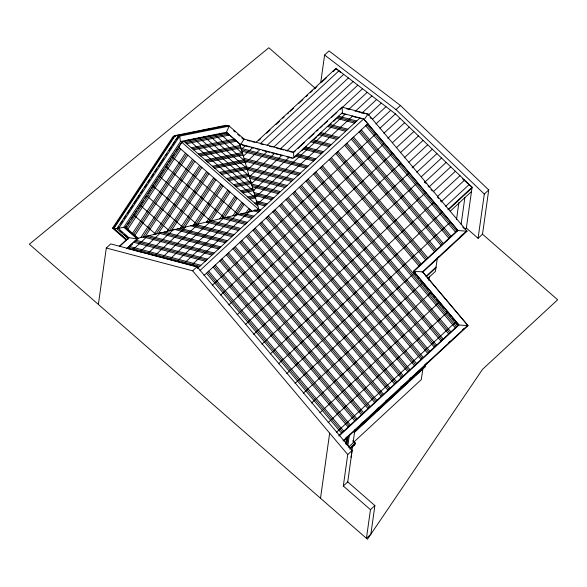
<?xml version="1.0" encoding="UTF-8"?>
<svg xmlns="http://www.w3.org/2000/svg" width="587" height="587" viewBox="0 0 587 587"><rect width="100%" height="100%" fill="white"/><g stroke="black" fill="none" stroke-linecap="round" stroke-linejoin="round"><path stroke-width="0.88" d="M98.374 304.433L106.306 248.015L110.723 243.921L197.063 266.725L352.156 450.456L347.739 481.905L343.322 485.999L370.463 509.677L366.435 538.323L370.852 534.236L374.88 505.583L347.739 481.905M125.464 227.169L138.136 238.227L138.033 238.938L125.361 227.888L125.464 227.169L181.647 142.164L227.176 132.978L239.841 144.035L293.221 158.13L341.803 113.137L363.669 118.919L457.633 230.221L457.53 230.94M227.074 133.697L227.176 132.978M239.745 144.754L239.841 144.035L258.948 209.61L138.136 238.227L127.115 248.426L131.936 249.702M320.693 82.826L324.604 55.009L329.021 50.915L400.429 105.499L488.729 189.953L482.514 234.206L478.089 238.3L466.349 228.057L472.087 187.231L395.411 113.893L335.903 68.4L256.013 142.384M340.665 72.04L340.599 72.502L335.903 68.4L335.801 69.119L333.115 71.607M341.7 113.856L341.803 113.137M320.509 498.253L329.659 433.133M345.758 443.911L346.513 438.562M346 443.126L346.756 437.777M346.227 444.322L347.233 437.19M346.91 444.953L348.054 436.809M347.849 445.775L349.375 434.916M343.322 485.999L347.739 454.551L352.156 450.456M351.033 457.317L352.618 446.01M354.915 429.677L353.044 442.994L348.407 447.294M352.765 440.764L355.326 442.994L355.12 444.425L349.947 449.224M428.87 280.586L429.493 276.147M437.293 258.199L435.437 271.363L427.402 278.803M422.801 369.113L421.334 379.547L353.403 442.451M456.532 219.406L458.909 202.478M461.103 224.395L464.86 197.665M457.743 230.119L413.431 271.15L458.63 324.692L458.528 325.411L455.593 321.933M478.089 238.3L484.312 194.04L488.729 189.953M228.167 126L228.446 125.398L244.177 139.119M118.882 226.325L116.864 228.725L123.806 227.257L180.48 141.511L226.406 132.244L229.216 126.124L228.446 125.398L178.499 135.472L116.864 228.725L127.929 238.381L128.942 237.728L137.123 238.88L126.697 248.543M126.286 240.127L112.543 228.138L173.275 136.25L182.359 134.438M126.755 239.936L113.379 228.262L174.317 136.059L175.484 136.712M126.638 239.606L113.878 228.475L175.308 135.531C178.932 134.672 179.585 136.83 176.063 139.809M120.379 224.058L122.375 221.042M123.872 218.775L125.867 215.759M127.364 213.492L129.36 210.469M130.358 208.965L132.853 205.186M133.851 203.682L136.345 199.903M137.343 198.391L139.339 195.376M140.843 193.094L142.861 190.049M144.365 187.759L146.383 184.714M147.887 182.432L149.905 179.387M151.409 177.105L153.427 174.06M154.931 171.778L156.949 168.733M158.453 166.451L163.993 158.072M165.497 155.79L167.009 153.508M169.019 150.463L171.536 146.655M172.541 145.136L175.058 141.328M125.361 227.888L126.366 226.369M127.372 224.85L129.874 221.057M130.879 219.538L133.388 215.745M134.394 214.226L136.903 210.432M137.901 208.913L143.419 200.563M144.923 198.289L146.933 195.251M147.939 193.732L150.441 189.939M151.446 188.42L153.955 184.626M154.961 183.107L157.47 179.314M158.468 177.795L163.986 169.445M165.49 167.17L167.5 164.133M168.506 162.614L171.008 158.82M172.013 157.301L174.522 153.508M175.528 151.989L178.037 148.195M179.035 146.677L181.544 142.883M126.638 228.196L179.615 148.034M127.812 229.216L180.789 149.061M132.508 233.318L185.485 153.156M133.682 234.338L186.659 154.183M134.856 235.365L187.833 155.203M140.785 237.596L192.529 159.304M142.979 237.075L193.703 160.332M145.172 236.554L194.877 161.352M153.955 234.477L199.573 165.453M156.149 233.956L200.747 166.473M158.343 233.435L201.921 167.5M167.119 231.359L206.617 171.595M169.313 230.838L207.791 172.622M171.507 230.317L208.965 173.642M213.661 177.744L180.246 228.299L227.418 240.736M182.484 227.719L214.835 178.764M184.678 227.198L216.009 179.791M193.453 225.122L220.705 183.885M195.647 224.601L221.879 184.912M197.848 224.08L223.053 185.94M206.624 222.003L227.749 190.034M208.818 221.482L228.923 191.061M211.012 220.961L230.097 192.081M219.795 218.885L234.793 196.183M221.989 218.364L235.967 197.203M224.183 217.843L237.141 198.23M232.958 215.767L241.837 202.324M235.152 215.246L243.011 203.351M237.346 214.725L244.185 204.379M246.129 212.641L248.881 208.473M248.323 212.127L250.055 209.5M250.517 211.606L251.229 210.52M368.262 115.125L368.636 114.582L368.071 114.025L342.06 107.15L293.471 152.143L293.911 157.925M127.885 239.269L128.355 238.77M119.396 246.283L127.929 238.381M119.278 246.672L128.942 237.728L118.523 228.637L179.666 136.125L229.216 126.124M129.309 247.024L132.662 243.913M245.469 145.517L241.015 149.641L306.972 167.06M258.596 140.616L260.613 138.745M266.652 133.154L270.013 130.043M276.051 124.451L279.412 121.34M282.765 118.229L284.108 116.989M287.469 113.878L288.811 112.638M290.154 111.391L293.507 108.287M298.878 103.312L302.907 99.577M306.26 96.473L307.603 95.226M310.288 92.739L312.306 90.875M314.316 89.011L317.002 86.524M321.705 82.173L326.401 77.822M140.066 251.852L161.058 232.408L219.685 247.897M243.378 156.171L252.792 147.454M260.386 143.573L339 70.77M245.381 163.047L260.122 149.392M267.092 145.305L343.703 74.366M154.719 255.719L185.815 226.934M247.384 169.914L267.452 151.329M273.806 147.036L348.399 77.954M198.465 223.933L162.049 257.656L198.692 267.334M274.782 153.266L249.336 176.826L285.979 186.505M280.513 148.768L353.103 81.549M169.379 259.593L211.364 220.712L240.677 228.453M282.105 155.195L251.141 183.878L280.454 191.619M287.226 150.507L357.806 85.144M293.933 152.238L295.276 150.998M297.954 148.518L299.957 146.655M300.632 146.038L304.668 142.296M308.703 138.561L314.082 133.579M316.767 131.092L318.117 129.844M320.135 127.973L322.821 125.486M324.171 124.239L327.531 121.12M331.567 117.385L336.945 112.403M340.313 109.292L362.502 88.74M176.709 261.531L224.219 217.535L246.202 223.339M253.386 190.518L289.435 157.133M294.447 157.617L296.442 155.768M301.769 150.837L306.429 146.523M314.412 139.126L316.415 137.277M317.743 136.045L321.067 132.963M327.729 126.799L331.053 123.718M333.717 121.252L336.38 118.787M348.37 109.769L367.205 92.328M184.032 263.468L237.067 214.35M255.382 197.393L345.354 114.076M355.091 111.493L371.909 95.923M191.362 265.397L249.093 211.944M257.385 204.261L352.677 116.013M361.812 113.218L376.605 99.519M106.306 248.015L192.646 270.82L197.063 266.725M197.43 268.508L360.007 117.95M199.947 270.534L363.669 118.919M368.526 114.942L381.308 103.107M372.554 119.161L386.004 106.702M203.968 275.545L367.924 123.718M375.915 123.996L390.707 110.297M324.604 55.009L396.012 109.593L400.429 105.499M379.943 128.215L395.411 113.893M212.245 285.355L376.091 133.623M383.883 133.249L400.026 118.303M387.824 138.283L404.634 122.712M220.529 295.158L384.368 143.433M392.439 142.7L409.249 127.13M396.379 147.733L413.864 131.539M228.805 304.969L392.754 153.134M400.319 152.767L418.48 135.949M404.26 157.8L423.088 140.366M237.082 314.771L400.921 163.047M408.875 162.217L427.703 144.776M412.14 167.875L432.318 149.193M245.359 324.582L409.308 172.747M416.755 172.285L436.933 153.603M421.371 176.702L441.541 158.013M253.635 334.385L417.592 182.557M424.636 182.359L446.157 162.43M429.251 186.769L450.772 166.84M261.912 344.187L425.758 192.463M433.191 191.802L455.387 171.25M437.807 196.219L459.995 175.667M270.196 353.998L434.035 202.273M441.072 201.877L464.611 180.077M445.687 206.286L469.226 184.487M278.473 363.801L442.312 212.076M447.881 209.647L472.087 187.231L462.578 178.932M448.453 209.742L471.992 187.943M450.214 211.225L471.486 191.523M286.75 373.611L450.589 221.886M413.336 271.869L457.977 230.53L467.061 231.183L422.867 272.111L422.002 272.075M295.026 383.414L414.671 272.617M465.029 229.282L466.349 228.057M436.735 258.434L438.746 256.578M460.171 236.73L462.849 234.25M466.716 230.882L422.523 271.803L413.776 271.458L458.975 325L468.059 325.653L343.571 440.932M426.001 276.367L436.046 267.063M426.566 276.462L435.943 267.782M303.303 393.224L422.948 282.42M311.58 403.027L431.225 292.231M319.856 412.837L439.502 302.034M328.14 422.64L447.786 311.844M336.417 432.45L456.062 321.647M338.985 435.488L458.63 324.692M338.978 436.119L458.975 325M345.765 438.078L347.093 436.845M361.012 423.953L363.661 421.495M376.274 409.821L378.285 407.965M385.637 401.148L386.972 399.916M400.341 387.53L402.352 385.674M409.704 378.864L411.039 377.624M424.416 365.239L427.087 362.766M448.483 342.955L450.486 341.098M462.519 329.953L463.855 328.713M343.013 440.83L467.714 325.345L422.523 271.803L468.059 325.653L467.201 325.616M354.335 431.247L425.626 365.224L425.421 366.655L354.086 432.714M354.181 432.193L358.855 427.864M362.194 424.775L370.206 417.357M371.542 416.117L374.888 413.028M376.891 411.171L382.9 405.602M386.239 402.513L394.919 394.479M396.254 393.239L398.257 391.382M400.928 388.91L407.605 382.724M410.276 380.251L414.283 376.546M415.618 375.306L422.295 369.12M349.955 447.969L355.326 442.994M350.013 448.725L353.88 445.144L353.983 444.425L354.57 444.939M370.463 509.677L374.88 505.583M466.188 231.572L465.807 231.748M113.379 228.262L114.201 228.05L112.543 228.138M175.308 135.531L225.819 125.273L228.123 125.948M183.76 134.13L188.133 133.249M189.513 132.992L196.865 131.488M198.45 131.187L205.655 129.72M207.277 129.411L210.733 128.714M215.4 127.753L217.175 127.394M218.511 127.144L220.242 126.792M185.419 142.663L228.35 134.005M186.593 143.69L229.524 135.032M191.289 147.785L234.22 139.126M192.463 148.812L235.394 140.154M193.637 149.832L236.568 141.174M198.333 153.933L240.259 145.473M199.507 154.953L240.611 146.662M200.681 155.981L240.956 147.858M205.377 160.082L242.343 152.62M206.551 161.102L242.688 153.809M207.725 162.129L243.04 155.005M212.421 166.224L244.427 159.767L299.238 174.222M213.595 167.251L244.772 160.963L214.167 134.284M214.769 168.271L245.124 162.151M219.465 172.373L246.54 166.906M220.639 173.392L246.856 168.109M221.813 174.42L247.2 169.298M226.509 178.514L248.587 174.06M227.683 179.541L248.939 175.256M228.857 180.569L250.113 176.276M233.553 184.663L250.671 181.207M234.727 185.69L251.845 182.234M235.901 186.71L251.368 183.592M240.597 190.812L252.755 188.354M241.771 191.832L253.1 189.55M242.945 192.859L254.274 190.57M247.641 196.953L254.839 195.508M248.815 197.98L256.013 196.528M249.989 199.008L255.528 197.885M254.685 203.102L256.915 202.654M255.859 204.129L257.267 203.843M257.033 205.149L257.612 205.032M117.385 228.592L113.878 228.475M466.203 231.146L467.061 231.183L368.071 114.025L364.233 119.477L457.977 230.53M346.345 108.698L349.001 109.395M356.903 111.486L360.257 112.374M361.93 112.814L364.446 113.482M366.119 113.922L368.636 114.582M343.424 113.981L346.022 114.67M352.09 116.27L357.292 117.649M359.031 118.104L361.629 118.794M338.486 116.211L356.691 121.017M337.386 117.231L355.59 122.037M336.278 118.258L354.482 123.065M329.652 124.393L347.856 129.206M328.404 125.383L346.748 130.226M327.443 126.44L345.648 131.253M320.81 132.581L339.015 137.387M319.57 133.565L337.907 138.415M318.602 134.628L336.806 139.435M313.076 139.743L331.281 144.549M311.968 140.763L330.173 145.576M310.868 141.79L329.072 146.596M305.343 146.904L323.547 151.717M304.103 147.895L322.439 152.737M303.134 148.951L321.338 153.757M293.471 152.143L244.075 139.097L240.626 144.659L226.406 132.244M247.509 140.418L250.15 141.115M251.911 141.584L254.56 142.281M260.731 143.91L263.372 144.607M269.543 146.236L272.192 146.933M276.594 148.1L283.646 149.964M285.414 150.426L288.056 151.13M289.817 151.593L292.465 152.29M297.609 154.065L315.813 158.879M296.501 155.093L314.705 159.899M295.4 156.113L313.605 160.926M242.38 145.121L249.372 146.97M251.119 147.432L253.745 148.122M255.492 148.584L258.119 149.274M262.492 150.433L269.484 152.282M271.238 152.745L273.858 153.434M275.611 153.897L278.231 154.586M279.977 155.049L282.604 155.746M286.977 156.898L292.223 158.285M241.103 148.35L308.08 166.04M241.932 151.197L305.871 168.087M244.001 158.321L300.346 173.202M244.838 161.168L298.13 175.249M246.496 166.869L293.713 179.343M246.907 168.293L292.612 180.363M247.325 169.716L291.504 181.39M248.983 175.418L287.087 185.477M249.813 178.265L284.871 187.524M251.889 185.389L279.353 192.639M252.307 186.813L278.245 193.666M253.966 192.514L273.828 197.76M254.376 193.937L272.72 198.78M254.795 195.361L271.612 199.807M256.453 201.062L267.195 203.894M256.871 202.486L266.094 204.922M257.282 203.909L264.986 205.942M257.62 209.258L260.569 210.036M254.648 209.786L259.461 211.063M253.694 210.85L258.353 212.083M243.194 213.338L253.936 216.177M240.567 213.962L252.836 217.197M237.948 214.585L251.728 218.225M227.448 217.073L247.31 222.319M222.194 218.313L245.095 224.359M209.075 221.424L239.577 229.48M206.448 222.04L238.469 230.5M195.948 224.528L234.052 234.595M193.321 225.151L232.944 235.614M190.702 225.775L231.836 236.642M177.575 228.879L226.318 241.756M225.21 242.776L173.913 229.231L147.396 253.789L132.735 249.915L148.203 235.592L214.16 253.012M164.448 231.99L220.793 246.87M159.202 233.237L218.577 248.917M146.075 236.341L213.059 254.032M143.455 236.965L211.951 255.059M135.949 240.244L207.534 259.153M134.849 241.264L206.426 260.173M133.741 242.292L205.318 261.2M129.323 246.386L200.901 265.287M128.215 247.406L199.8 266.315M148.21 254.002L161.234 257.444M342.815 107.766L342.06 107.15L342.559 113.753M315.322 88.329L268.839 47.767L29.35 244.214L367.469 539.233L482.514 369.34L557.65 299.766L482.514 234.206M233.619 130.754L234.983 131.943M237.706 134.32L239.753 136.103M241.8 137.886L243.84 139.669M227.741 134.276L229.077 135.443M219.362 133.234L242.607 153.515M208.972 135.333L246.966 168.476M203.784 136.375L249.137 175.953M198.589 137.424L251.317 183.43M193.394 138.473L253.496 190.914M188.207 139.523L255.675 198.391M184.245 141.643L257.854 205.868M181.647 142.164L258.948 209.61M178.441 147.014L252.058 211.239M172.035 156.707L238.278 214.504M165.629 166.4L224.498 217.77M159.216 176.1L210.718 221.035M152.811 185.793L196.938 224.293M146.405 195.486L183.159 227.558M140.029 205.134L169.386 230.823M133.587 214.879L155.606 234.088M123.806 227.257L137.123 238.88M120.056 230.918L122.059 232.665M124.062 234.418L127.401 237.331M414.29 271.913L415.325 272.83M396.012 109.593L484.312 194.04M370.03 117.224L371.211 118.625M424.416 181.647L426.184 183.746M427.96 185.844L429.141 187.246M430.917 189.352L432.098 190.753M437.418 197.049L438.599 198.45M440.375 200.556L441.556 201.95M462.695 227L463.862 228.38M366.816 124.737L456.635 231.146M365.708 125.765L455.534 232.166M361.291 129.859L451.109 236.26M360.191 130.879L450.009 237.287M359.083 131.899L448.901 238.307M353.513 137.057L443.332 243.466M352.405 138.084L442.231 244.486M351.305 139.104L441.123 245.513M346.888 143.199L436.706 249.6M345.78 144.219L435.598 250.627M344.672 145.246L434.497 251.647M338.002 151.424L427.82 257.832M336.894 152.451L426.712 258.852M335.793 153.471L425.612 259.88M331.369 157.565L421.195 263.967M330.268 158.585L420.087 264.994M329.16 159.613L418.979 266.014M413.923 272.566L416.271 275.347M417.445 276.734L419.206 278.825M420.38 280.212L422.141 282.296M423.902 284.387L425.663 286.471M426.837 287.857L428.598 289.949M430.359 292.033L432.113 294.116M433.287 295.51L435.048 297.594M436.222 298.988L438.57 301.769M439.744 303.156L441.505 305.247M442.679 306.634L444.44 308.718M446.201 310.809L447.962 312.893M449.136 314.28L450.897 316.371M452.071 317.758L454.419 320.539M322.49 165.791L457.5 325.734M321.382 166.811L456.4 326.761M320.275 167.838L455.292 327.781M315.857 171.932L450.875 331.875M314.757 172.952L449.767 332.895M313.649 173.979L448.666 333.922M308.146 179.072L443.163 339.015M307.045 180.099L442.055 340.042M305.937 181.119L440.954 341.062M301.52 185.213L436.53 345.156M300.412 186.233L435.429 346.183M299.304 187.26L434.321 347.203M294.887 191.347L429.904 351.297M293.786 192.375L428.796 352.317M292.678 193.394L427.696 353.345M288.261 197.489L423.271 357.432M287.153 198.516L422.17 358.459M286.045 199.536L421.062 359.479M281.628 203.63L416.645 363.573M280.527 204.65L415.537 364.6M279.419 205.677L414.437 365.62M275.002 209.772L410.012 369.715M273.894 210.792L408.912 370.735M272.786 211.812L407.804 371.762M268.369 215.906L403.386 375.856M267.268 216.933L402.278 376.876M266.16 217.953L401.178 377.896M261.743 222.047L396.753 381.99M260.635 223.067L395.653 383.017M259.527 224.095L394.545 384.037M255.11 228.189L390.128 388.132M254.01 229.209L389.02 389.152M252.902 230.236L387.919 390.179M248.484 234.323L383.494 394.273M247.376 235.35L382.394 395.293M246.269 236.37L381.286 396.32M241.851 240.465L376.869 400.407M240.751 241.484L375.761 401.435M239.643 242.512L374.66 402.455M235.226 246.606L370.236 406.549M234.118 247.626L369.135 407.569M233.01 248.653L368.027 408.596M228.592 252.74L363.61 412.69M227.492 253.767L362.502 413.71M226.384 254.787L361.401 414.738M221.967 258.882L356.977 418.825M220.859 259.909L355.876 419.852M219.751 260.929L354.768 420.872M215.334 265.023L350.351 424.966M214.233 266.043L349.243 425.993M213.125 267.07L348.142 427.013M208.708 271.165L343.718 431.107M207.6 272.185L342.617 432.127M206.492 273.204L341.509 433.155M192.646 270.82L347.739 454.551M180.48 141.511L179.666 136.125L178.499 135.472L178.58 136.001"/></g></svg>
